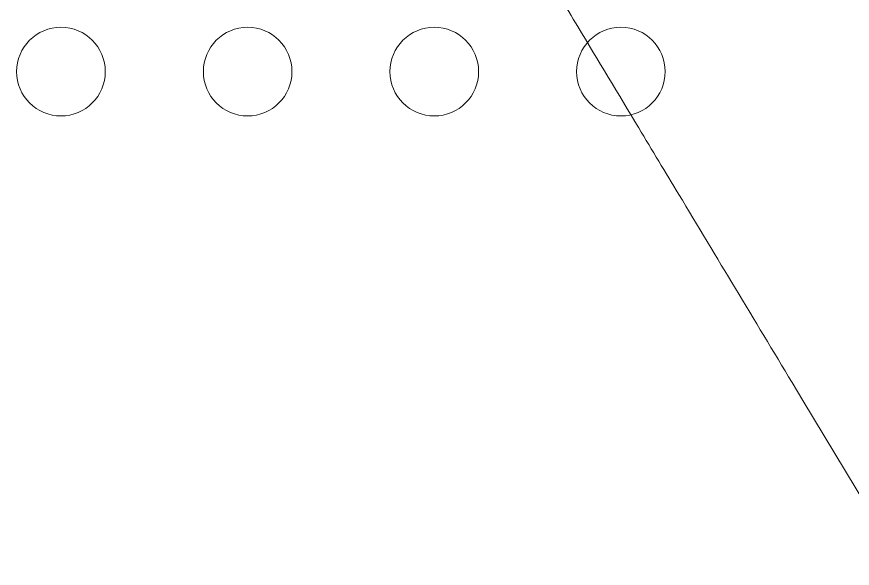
# Model space of a CAD drawing. Header units: inches. Extents: x 3778 to 56227, y -16914 to 35091.
# Drawn here: x 12325.14 to 12338.63, y 17392.43 to 17401.33 of the extents above; entities that cross this region are included whole.
import ezdxf

# ---------------------------------------------------------------- set-up
doc = ezdxf.new("R2010")
doc.units = ezdxf.units.IN
doc.header["$LTSCALE"] = 100
doc.header["$MEASUREMENT"] = 0
doc.layers.add('mark-B', color=2, linetype='Continuous', lineweight=20)
doc.layers.add('RC-LIGHT', color=7, linetype='Continuous')

# ---------------------------------------------------------------- blocks, each defined once
blk = doc.blocks.new('무풍1way 일반')
at = {"layer": 'mark-B'}
for centre in [(498.55, -437.897), (501.563, -437.897), (504.575, -437.897), (507.587, -437.897)]:
    blk.add_circle(centre, 0.715, dxfattribs=at)
blk.add_open_spline([(506.314, -436.212), (506.506, -436.531), (507.027, -437.395), (507.762, -438.618), (508.916, -440.534), (511.576, -444.949), (515.855, -452.047), (519.52, -458.124), (521.353, -461.163)], degree=3, knots=[0, 0, 0, 0, 0.038258, 0.103777, 0.146712, 0.26836, 0.63418, 1, 1, 1, 1], dxfattribs=at)
blk.add_open_spline([(506.314, -436.212), (506.506, -436.531), (507.027, -437.395), (507.762, -438.618), (508.916, -440.534), (511.576, -444.949), (515.855, -452.047), (519.52, -458.124), (521.353, -461.163)], degree=3, knots=[0, 0, 0, 0, 0.038258, 0.103777, 0.146712, 0.26836, 0.63418, 1, 1, 1, 1], dxfattribs=at)

msp = doc.modelspace()

# ---------------------------------------------------------------- block references
at = {"layer": 'RC-LIGHT'}
msp.add_blockref('무풍1way 일반', (11827.307, 17838.342), dxfattribs=at)

doc.saveas('drawing.dxf')
